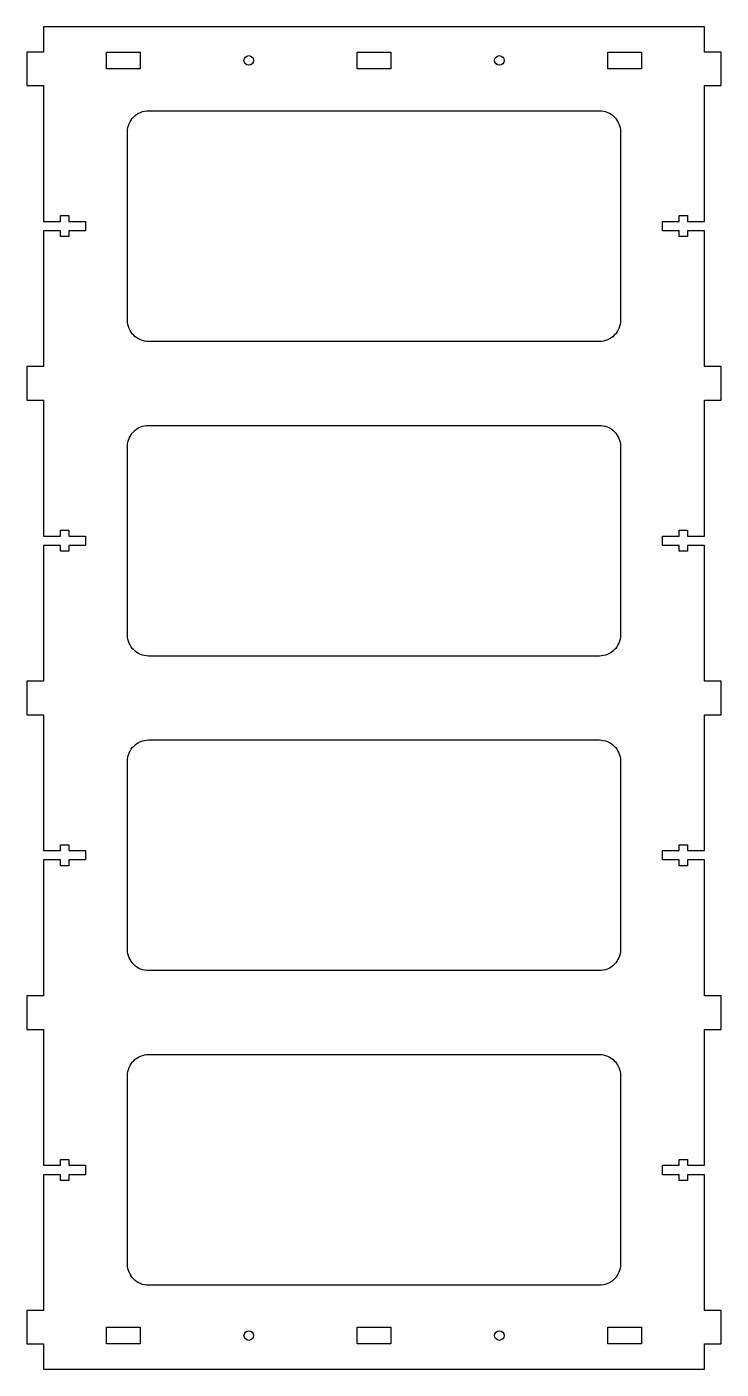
# Model space of a CAD drawing. Header units: inches. Extents: x -0.2 to 8.1, y -1 to 15.
import ezdxf

# ---------------------------------------------------------------- set-up
doc = ezdxf.new("R2010")
doc.units = ezdxf.units.IN
doc.layers.get('0').update_dxf_attribs({"linetype": 'CONTINUOUS'})

msp = doc.modelspace()

# ---------------------------------------------------------------- linework, layer by layer
for points in [[(7.874, 1.318), (7.674, 1.318), (7.674, 1.25), (7.574, 1.25), (7.574, 1.318), (7.374, 1.318), (7.374, 1.431), (7.574, 1.431), (7.574, 1.5), (7.674, 1.5), (7.674, 1.431), (7.874, 1.431), (7.874, 3.05), (8.074, 3.05), (8.074, 3.45), (7.874, 3.45), (7.874, 5.069), (7.674, 5.069), (7.674, 5), (7.574, 5), (7.574, 5.069), (7.374, 5.069), (7.374, 5.181), (7.574, 5.181), (7.574, 5.25), (7.674, 5.25), (7.674, 5.181), (7.874, 5.181), (7.874, 6.8), (8.074, 6.8), (8.074, 7.2), (7.874, 7.2), (7.874, 8.819), (7.674, 8.819), (7.674, 8.75), (7.574, 8.75), (7.574, 8.819), (7.374, 8.819), (7.374, 8.931), (7.574, 8.931), (7.574, 9), (7.674, 9), (7.674, 8.931), (7.874, 8.931), (7.874, 10.55), (8.074, 10.55), (8.074, 10.95), (7.874, 10.95), (7.874, 12.569), (7.674, 12.569), (7.674, 12.5), (7.574, 12.5), (7.574, 12.569), (7.374, 12.569), (7.374, 12.681), (7.574, 12.681), (7.574, 12.75), (7.674, 12.75), (7.674, 12.681), (7.874, 12.681), (7.874, 14.3), (8.074, 14.3), (8.074, 14.7), (7.874, 14.7), (7.874, 15), (0, 15), (0, 14.7), (-0.2, 14.7), (-0.2, 14.3), (0, 14.3), (0, 12.681), (0.2, 12.681), (0.2, 12.75), (0.3, 12.75), (0.3, 12.681), (0.5, 12.681), (0.5, 12.569), (0.3, 12.569), (0.3, 12.5), (0.2, 12.5), (0.2, 12.569), (0, 12.569), (0, 10.95), (-0.2, 10.95), (-0.2, 10.55), (0, 10.55), (0, 8.931), (0.2, 8.931), (0.2, 9), (0.3, 9), (0.3, 8.931), (0.5, 8.931), (0.5, 8.819), (0.3, 8.819), (0.3, 8.75), (0.2, 8.75), (0.2, 8.819), (0, 8.819), (0, 7.2), (-0.2, 7.2), (-0.2, 6.8), (0, 6.8), (0, 5.181), (0.2, 5.181), (0.2, 5.25), (0.3, 5.25), (0.3, 5.181), (0.5, 5.181), (0.5, 5.069), (0.3, 5.069), (0.3, 5), (0.2, 5), (0.2, 5.069), (0, 5.069), (0, 3.45), (-0.2, 3.45), (-0.2, 3.05), (0, 3.05), (0, 1.431), (0.2, 1.431), (0.2, 1.5), (0.3, 1.5), (0.3, 1.431), (0.5, 1.431), (0.5, 1.318), (0.3, 1.318), (0.3, 1.25), (0.2, 1.25), (0.2, 1.318), (0, 1.318), (0, -0.3), (-0.2, -0.3), (-0.2, -0.7), (0, -0.7), (0, -1), (7.874, -1), (7.874, -0.7), (8.074, -0.7), (8.074, -0.3), (7.874, -0.3)], [(1.15, 14.7), (1.15, 14.5), (0.75, 14.5), (0.75, 14.7)], [(4.137, 14.7), (4.137, 14.5), (3.737, 14.5), (3.737, 14.7)], [(7.124, 14.7), (7.124, 14.5), (6.724, 14.5), (6.724, 14.7)], [(1.15, -0.5), (1.15, -0.7), (0.75, -0.7), (0.75, -0.5)], [(4.137, -0.5), (4.137, -0.7), (3.737, -0.7), (3.737, -0.5)], [(7.124, -0.5), (7.124, -0.7), (6.724, -0.7), (6.724, -0.5)]]:
    msp.add_lwpolyline(points, close=True)
for points in [[(1, 11.5), (1, 13.75, -0.414214), (1.25, 14), (6.624, 14, -0.414214), (6.874, 13.75), (6.874, 11.5, -0.414214), (6.624, 11.25), (1.25, 11.25, -0.414214)], [(1.25, 10.25), (6.624, 10.25, -0.414214), (6.874, 10), (6.874, 7.75, -0.414214), (6.624, 7.5), (1.25, 7.5, -0.414214), (1, 7.75), (1, 10, -0.414214)], [(1.25, 6.5), (6.624, 6.5, -0.414214), (6.874, 6.25), (6.874, 4, -0.414214), (6.624, 3.75), (1.25, 3.75, -0.414214), (1, 4), (1, 6.25, -0.414214)], [(6.874, 2.5), (6.874, 0.25, -0.414214), (6.624, 0), (1.25, 0, -0.414214), (1, 0.25), (1, 2.5, -0.414214), (1.25, 2.75), (6.624, 2.75, -0.414214)]]:
    msp.add_lwpolyline(points, format="xyb", close=True)
for centre in [(2.444, 14.6), (5.431, 14.6), (2.444, -0.6), (5.431, -0.6)]:
    msp.add_circle(centre, 0.0565)

doc.saveas('drawing.dxf')
